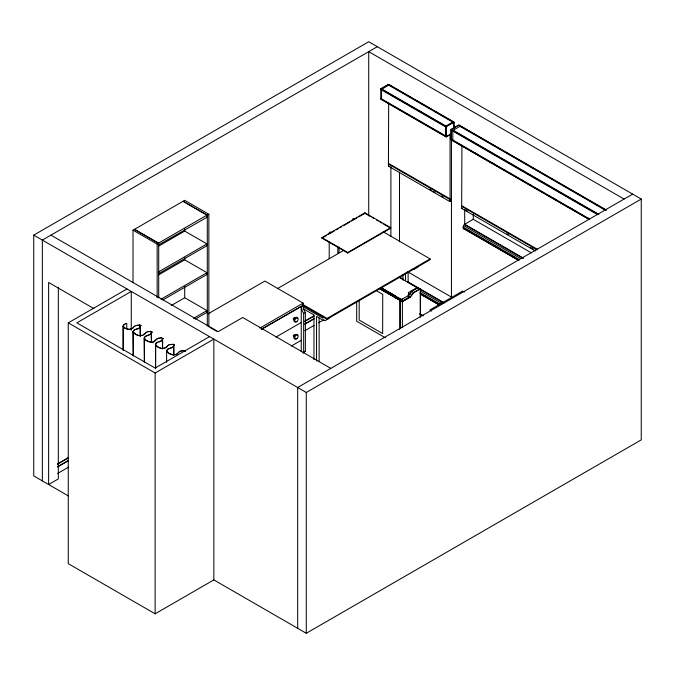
<?xml version="1.0" encoding="UTF-8"?>
<svg xmlns="http://www.w3.org/2000/svg" width="675" height="675" viewBox="0 0 675 675"><rect width="100%" height="100%" fill="white"/><g stroke="black" fill="none" stroke-linecap="round" stroke-linejoin="round"><path stroke-width="1.01" d="M359.201 300.434L359.159 320.051L382.657 333.577L382.733 294.342L376.405 290.697M380.717 287.693L380.717 289.119M395.094 295.836L392.918 294.73L395.094 295.836L394.917 297.329L380.751 289.297L380.852 287.618M380.751 289.297L381.021 287.719L382.565 288.605L382.43 290.115M382.565 288.605L382.472 290.292L382.742 288.706L384.286 289.6L384.193 291.279L384.455 289.702L386.007 290.587L385.737 292.174L386.007 290.587M384.286 289.6L384.151 291.111M386.176 290.689L385.906 292.275L386.176 290.689L387.72 291.583L387.458 293.169L387.72 291.583M393.052 294.663L392.782 296.241L392.875 294.562L391.331 293.667L391.061 295.253L391.163 293.566L389.61 292.672L389.348 294.258L389.441 292.579L387.897 291.684L387.754 293.195M389.441 292.579L389.306 294.081M391.163 293.566L391.019 295.076M392.875 294.562L392.74 296.072M380.708 287.483L400.688 299.017L401.001 300.822L401.001 299.827L396.174 297.042L394.942 297.683L395.153 295.827M394.959 295.912L394.917 297.329M123.12 350.224L123.12 326.025L123.812 324.65L126.368 323.494M123.238 350.224L123.238 326.025L124.672 324.118M133.194 355.868L133.051 331.712L134.612 329.805L138.864 328.345M133.312 355.868L133.169 331.703L133.852 330.362M144.349 362.264L144.214 338.099C145.057 334.868 149.622 336.057 151.31 333.492M144.467 362.256L144.332 338.099L145.007 336.757M151.192 333.475L151.495 332.775L151.436 342.233M155.503 368.651L155.562 343.786C157.25 341.196 161.857 342.512 162.658 339.171L162.591 348.629M155.63 368.651L155.68 343.794M167.088 346.469L165.805 347.709L162.422 348.494M166.59 362.441L166.641 350.882C167.366 347.498 172.024 348.865 173.618 346.275M178.259 352.814L179.508 351.599M388.943 165.788L388.42 166.151L388.673 103.857M388.943 163.679L450.065 198.863L450.065 201.623L450.065 134.072M462.147 208.263L461.658 208.423L461.928 145.133M139.539 327.729L140.096 325.704L140.155 336.209M144.163 334.319L147.007 331.99M167.586 345.777L165.721 347.667M173.011 346.908L173.812 345.558L173.872 355.016M178.748 352.164L176.875 354.054M418.542 288.495A1.215 0.7 -60 0 0 418.424 288.065L418.112 287.879A1.215 0.7 -60 0 0 417.682 287.997L411.666 291.473L408.232 295.937L410.138 297.034L413.573 292.57L419.588 289.102A1.215 0.7 -60 0 1 420.019 288.984L420.331 289.17A1.215 0.7 -60 0 1 420.449 289.592L420.449 316.533M134.013 326.565L135.852 325.603L139.396 325.215L139.303 324.759L140.991 325.738M134.873 326.033L132.249 328.489M133.11 327.957C130.25 330.353 124.419 329.653 123.12 326.025M146.036 332.429L143.404 334.884M150.803 334.159L145.69 336.15M157.191 338.816L153.588 341.71M154.567 341.272L157.106 338.774L159.292 338.099M156.068 343.119L157.84 342.09M167.484 345.743L168.345 345.212M177.736 353.523L175.905 354.493M68.58 496.041L33.75 475.934L33.75 235.128L368.727 41.732L641.25 199.066L641.25 439.872L306.273 633.268L213.848 579.909L155.132 613.811L68.259 563.65L68.259 322.852L126.976 288.951M377.325 46.693L42.339 240.089L42.339 480.887M133.017 282.783L133.017 230.175L134.561 229.281L158.709 243.219L158.709 297.835M134.561 229.281L184.705 200.332L208.853 214.27L208.853 326.843M380.877 99.006L446.2 136.721L450.664 134.257L446.091 136.898L380.767 99.183L380.767 88.864L388.614 84.333L453.938 122.048L453.938 128.242M380.877 88.923L388.513 84.518L453.836 122.226L453.836 128.79M133.017 230.175L157.157 244.114L158.709 243.219M183.161 201.226L207.301 215.165L208.853 214.27M158.363 243.025L158.363 245L207.301 217.139M158.608 246.147L184.705 231.078L207.301 244.122M158.363 271.983L206.963 243.928L206.963 245.708L158.363 273.772L158.709 272.185M158.608 274.919L184.705 259.85L207.301 272.894M453.178 121.846L445.542 126.259L445.542 136.342L445.922 136.122M453.938 122.048L446.091 126.579L446.091 136.898M380.767 88.864L446.2 126.638L453.836 122.226M589.174 219.535L451.069 139.801L451.069 129.482L458.916 124.951L606.108 209.925M161.063 299.194L206.963 272.7L206.963 274.48L162.861 299.945M453.203 140.349L452.824 140.569L452.824 130.486L460.46 126.082L460.46 126.672M171.205 305.539L184.705 297.743L207.301 310.795M329.214 232.639L330.505 231.896M352.418 219.248L353.7 218.497M321.958 237.625L364.913 212.819L390.69 227.703L390.69 228.201L347.735 252.998L321.958 238.123L321.958 237.625L347.735 252.501L390.69 227.703M321.958 238.123L326.43 235.533M328.219 234.503L334.488 230.884M336.277 229.854L338.065 228.817M339.854 227.787L341.643 226.749M343.44 225.72L349.701 222.1M351.489 221.071L356.864 217.966M358.653 216.937L364.913 213.317L370.246 216.397M193.463 318.389L206.963 310.593L206.963 312.382L195.261 319.132M208.111 313.841L264.904 281.053L303.134 303.126L303.134 305.311A9.172 5.299 60 0 0 305.37 312.449L305.37 351.143A9.172 5.299 60 0 0 303.531 353.168M277.332 288.681L343.938 250.231M209.554 336.631L155.132 368.052L76.849 322.852L131.271 291.431L131.271 330.176M68.259 322.852L155.132 373.013L213.848 339.112L213.848 579.909M259.867 328.109L303.134 303.126M261.47 329.164L301.421 306.298A9.172 5.299 60 0 0 303.649 313.445L303.649 352.131A9.172 5.299 60 0 0 302.712 352.755M261.647 329.265L303.134 305.311M303.649 313.445L305.37 312.449M518.586 260.061L463.177 228.066L463.177 227.163A2.641 1.527 -60 0 1 463.514 225.728L463.632 225.492A2.641 1.527 -60 0 1 464.4 224.438L473.276 219.308L531.411 252.872M463.177 228.066L467.083 230.006M275.94 337.087L301.244 322.473M57.324 464.003L68.285 457.675M304.805 321.123L313.934 315.849M57.577 464.155L68.529 457.836M304.855 321.393L313.985 316.128M57.442 466.813L68.394 460.493M304.83 323.992L313.959 318.718M57.611 466.914L68.555 460.595M304.864 324.169L313.985 318.895M57.611 473.462L68.555 467.142M304.864 330.716L313.985 325.443M318.549 322.81L324.025 319.655M302.628 304.341L327.029 318.423L430.127 258.905L430.127 259.698L327.029 319.216L302.628 305.134M382.742 288.706L384.159 289.676M384.455 289.702L385.872 290.663M291.305 346.064L301.244 340.327M387.897 291.684L389.315 292.655M389.61 292.672L391.027 293.642M391.331 293.667L392.749 294.637M394.942 297.683L401.001 300.822M303.649 352.131L305.37 351.143M408.417 294.553L411.016 293.06M379.451 288.748L399.954 300.215M408.417 295.329L410.29 294.249M400.688 299.017A1.215 0.7 0 0 0 402.41 299.017L408.417 295.549M420.103 289.001L413.573 292.773L410.138 297.236L402.41 301.7M401.203 299.995L399.642 300.898L400.494 301.387A1.51 0.878 0 0 0 402.41 301.497L410.138 297.034M400.688 301.008A1.215 0.7 0 0 0 402.41 301.008L408.417 297.532L408.417 292.57L417.015 287.609A1.215 0.7 -60 0 1 417.867 288.107M632.661 194.113L297.675 387.509L297.675 628.307M33.75 235.128L306.273 392.47L641.25 199.066M134.612 329.805L138.788 328.295L140.341 326.388L140.4 335.838M143.488 334.927L140.105 335.711M168.269 345.161L169.324 344.773M172.336 347.515L168.083 348.975L166.717 350.173L166.657 351.591C169.079 353.86 172.589 355.793 175.964 354.552M179.423 351.557L181.609 350.882M125.592 323.62L126.773 323.392L126.773 328.657M130.148 329.214L131.279 328.927M146.947 331.931L148.137 331.703M142.493 335.382C139.118 336.614 135.607 334.69 133.186 332.412L133.051 331.712M158.11 338.327L160.49 337.922M153.647 341.769C150.331 342.807 145.589 341.272 144.214 338.099M169.265 344.714L172.834 344.452M164.801 348.165C161.435 349.397 157.925 347.473 155.495 345.195L155.368 344.495M180.419 351.11L182.807 350.705M159.173 341.752L161.857 340.512L162.413 338.487L162.472 348.992M136.949 325.249L140.181 325.232M148.103 331.644L149.335 331.526M170.446 344.486L171.644 344.385M128.95 329.324L124.504 327.881L123.238 326.025M149.335 331.602L150.525 331.67M160.49 337.989L161.637 337.643M151.268 342.107C148.88 341.626 145.1 340.765 144.332 338.099M182.807 350.772L183.954 350.426M173.576 354.89L169.13 353.447L166.641 350.882M140.822 325.721L140.214 325.679L140.889 325.772M151.985 332.117L151.369 332.075L152.044 332.168M174.293 344.9L173.686 344.858L174.361 344.95M185.456 351.287L184.84 351.245L185.515 351.337M138.915 335.635L135.658 334.277L133.169 331.703M161.232 348.418L157.975 347.06L155.486 344.486M172.8 344.031L174.462 344.908M624.071 199.066L368.727 51.654L368.727 215.814M606.142 210.187L458.814 125.128L451.178 129.541L451.178 139.615L589.402 219.417M388.724 85.151L452.731 122.108M460.013 126.335L605.703 210.448M381.915 89.083L445.922 126.039M453.203 130.267L598.885 214.38M451.069 129.482L598.261 214.456M380.877 89.522L446.2 127.238M451.178 130.132L597.594 214.667M380.877 98.466L446.2 136.181M451.178 139.075L589.402 218.877M475.057 152.963L477.782 154.541M492.353 162.953L494.176 164M508.748 172.412L510.562 173.467M521.488 179.778L523.311 180.824M529.689 184.503L531.503 185.557M553.357 198.172L556.09 199.749M570.662 208.162L572.476 209.216M574.298 210.262L576.121 211.317M587.048 217.62L588.87 218.675M537.418 249.328L462.206 206.002M388.403 164L449.786 199.437M461.658 206.314L537.14 249.893M429.57 189.245L431.376 190.282M433.181 191.329L434.987 192.367M441.307 196.02L443.112 197.058M464.932 209.68L467.657 211.258M506.765 233.837L508.587 234.883M530.415 247.489L533.14 249.058M388.42 166.151L449.786 201.547M461.658 208.423L535.326 250.948M523.724 258.356L464.687 224.269L464.687 209.647M464.4 224.438L522.534 257.993M463.59 225.585L520.813 258.618M463.177 227.163L519.497 259.673M468.906 231.061L484.346 239.971M487.072 241.549L493.425 245.219M495.248 246.265L501.601 249.936M504.326 251.505L506.14 252.56M507.963 253.606L514.316 257.276M463.455 227.914L517.953 259.833M463.59 228.69L518.999 260.677M372.026 217.426L373.798 218.447M376.464 219.991L378.245 221.012M380.025 222.041L381.797 223.071M383.577 224.092L390.69 228.201M383.138 231.77L430.127 258.905M464.451 292.089L462.662 291.052L429.84 310.002L431.629 311.04M407.624 271.806L451.913 297.371M399.929 277.273L403.549 279.366M408.063 281.973L444.226 302.856M418.196 287.896L420.28 289.102L420.28 317.317M399.659 277.433L402.368 278.994M407.793 282.133L443.045 302.484M399.018 277.223L419.816 289.229M420.533 291.111L442.226 303.64M420.12 292.697L440.007 304.172M421.301 293.962L428.532 298.139M430.338 299.177L439.374 304.4M424.33 295.912L429.756 299.042M432.472 300.611L437.889 303.742M420.12 293.6L439.374 304.644M420.398 293.895L439.374 304.855M420.533 294.224L439.509 305.176M411.666 291.473L413.573 292.57M380.894 287.786L382.438 288.681M386.049 290.765L387.593 291.659M397.786 297.97L401.001 299.827M419.799 313.698L423.444 315.807M419.875 314.044L422.618 315.63M183.161 201.42L206.963 215.165L158.363 243.219L134.561 229.483M385.324 337.77L356.678 321.233L356.678 302.56M302.468 306.332L322.988 318.178L322.988 316.195M303.303 308.796L313.968 314.955L313.968 359.589M330.817 368.373L242.696 317.495L218.143 331.67L50.929 235.128M210.035 327.451L216.405 331.13M93.985 308.652L48.617 282.454L48.617 484.515L58.32 478.913L58.32 287.373M151.293 341.736L153.115 342.79M185.625 351.304L183.971 350.772M163.308 338.521L161.662 337.989M152.153 332.125L150.483 331.248M463.455 228.369L463.615 228.732A1.823 1.055 -60 0 0 464.678 228.817M173.568 344.874L173.745 355.016M151.377 332.783L151.251 332.092L151.293 339.449M473.276 214.085L473.276 219.308M451.448 139.396L451.448 297.54M446.2 126.638L446.2 136.721M408.13 271.873L408.13 282.251M405.548 273.358L405.548 280.623M402.975 274.987L402.975 280.176M402.41 299.017L402.41 301.008M402.41 301.497L402.41 327.712M400.494 301.387L400.494 328.683M399.642 300.4L399.642 329.24M399.49 172.218L399.49 241.802M390.892 166.632L390.892 236.225M389.171 85.489L389.171 84.898L381.535 89.303L381.535 99.385M364.913 212.819L364.913 213.317M347.735 252.501L347.735 252.998M339.095 247.084L339.095 252.231L337.812 252.973L337.812 246.797M329.214 242.063L329.214 258.82M327.029 318.423L327.029 319.216M319.123 318.068L319.123 361.665M316.541 361.074L316.541 316.44L322.988 320.161A5.468 3.156 60 0 0 326.725 319.005M306.273 392.47L306.273 633.268M301.244 306.197L301.244 351.515M207.301 215.165L207.301 326.067M206.963 214.962L206.963 216.945M184.705 229.002L184.705 231.078M184.705 257.774L184.705 259.85M184.705 286.394L184.705 297.743M157.157 244.114L157.157 297.768M155.132 373.013L155.132 613.811M295.574 338.538A2.43 1.401 -60 0 1 293.861 337.719A2.43 1.401 -60 0 1 295.279 334.775A2.43 1.401 -60 0 1 297.236 335.087M293.946 336.361A0.911 0.523 -60 0 1 293.304 336.049A0.911 0.523 -60 0 1 293.827 334.943A0.911 0.523 -60 0 1 294.562 335.062M295.127 321.671A2.43 1.401 -60 0 1 293.887 320.127A2.43 1.401 -60 0 1 295.726 317.427A2.43 1.401 -60 0 1 297.295 318.499M293.946 319.292A0.911 0.523 -60 0 1 293.296 318.921A0.911 0.523 -60 0 1 293.946 317.807A0.911 0.523 -60 0 1 294.587 318.178M418.306 266.136A5.468 3.156 60 0 1 415.572 267.713M415.733 267.621A5.468 3.156 60 0 1 412.999 269.198M329.299 317.52A5.468 3.156 60 0 1 327.502 319.191M163.139 338.504L162.532 338.462L163.207 338.555M296.882 338.715A2.43 1.401 -60 0 0 297.65 334.952A2.43 1.401 -60 0 0 294.773 337.5A2.43 1.401 -60 0 0 296.882 338.715M296.882 321.646A2.43 1.401 -60 0 0 297.65 317.883A2.43 1.401 -60 0 0 294.773 320.431A2.43 1.401 -60 0 0 296.882 321.646"/></g></svg>
